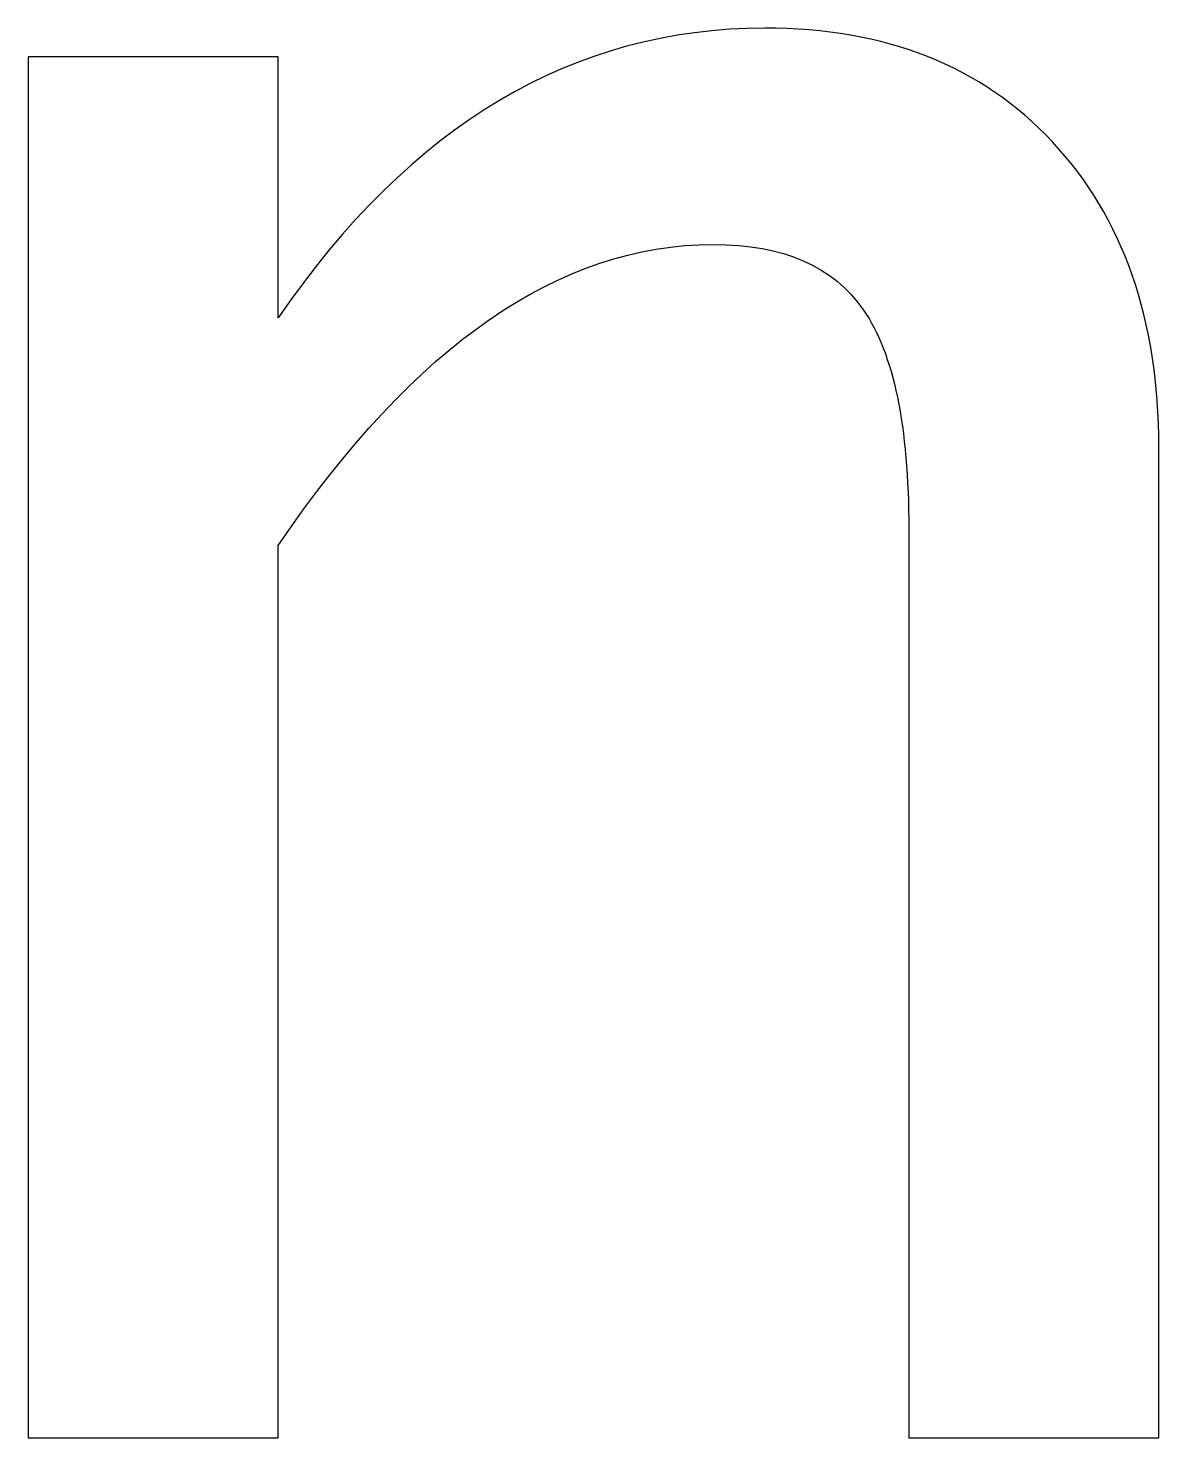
# Model space of a CAD drawing. Header units: centimetres. Extents: x -142 to 94, y -75 to 149.
# Drawn here: x -117.7794 to -117.6263, y 125.1283 to 125.3192 of the extents above; entities that cross this region are included whole.
import ezdxf

# ---------------------------------------------------------------- set-up
doc = ezdxf.new("R2010")
doc.units = ezdxf.units.CM
doc.header["$MEASUREMENT"] = 0
doc.layers.add('Layer 1', color=7, linetype='Continuous')

msp = doc.modelspace()

# ---------------------------------------------------------------- linework, layer by layer
at = {"layer": 'Layer 1'}
msp.add_open_spline([(-117.77936, 125.12834), (-117.77936, 125.12834), (-117.77936, 125.31531), (-117.77936, 125.31531), (-117.77936, 125.31531), (-117.77936, 125.31531), (-117.7455, 125.31531), (-117.7455, 125.31531), (-117.7455, 125.31531), (-117.7455, 125.31531), (-117.7455, 125.27998), (-117.7455, 125.27998), (-117.7455, 125.27998), (-117.72756, 125.30614), (-117.70557, 125.31919), (-117.67959, 125.31919), (-117.67959, 125.31919), (-117.66324, 125.31919), (-117.65025, 125.31408), (-117.64066, 125.30379), (-117.64066, 125.30379), (-117.63108, 125.29356), (-117.62626, 125.27974), (-117.62626, 125.26246), (-117.62626, 125.26246), (-117.62626, 125.26246), (-117.62626, 125.12834), (-117.62626, 125.12834), (-117.62626, 125.12834), (-117.62626, 125.12834), (-117.66012, 125.12834), (-117.66012, 125.12834), (-117.66012, 125.12834), (-117.66012, 125.12834), (-117.66012, 125.2514), (-117.66012, 125.2514), (-117.66012, 125.2514), (-117.66012, 125.26528), (-117.66218, 125.27516), (-117.66624, 125.28103), (-117.66624, 125.28103), (-117.67035, 125.28697), (-117.67712, 125.28991), (-117.68658, 125.28991), (-117.68658, 125.28991), (-117.7074, 125.28991), (-117.72703, 125.27633), (-117.7455, 125.24917), (-117.7455, 125.24917), (-117.7455, 125.24917), (-117.7455, 125.12834), (-117.7455, 125.12834), (-117.7455, 125.12834), (-117.7455, 125.12834), (-117.77936, 125.12834), (-117.77936, 125.12834)], degree=3, knots=[0, 0, 0, 0, 0.066667, 0.066667, 0.066667, 0.066667, 0.133333, 0.133333, 0.133333, 0.133333, 0.2, 0.2, 0.2, 0.2, 0.266667, 0.266667, 0.266667, 0.266667, 0.333333, 0.333333, 0.333333, 0.333333, 0.4, 0.4, 0.4, 0.4, 0.466667, 0.466667, 0.466667, 0.466667, 0.533333, 0.533333, 0.533333, 0.533333, 0.6, 0.6, 0.6, 0.6, 0.666667, 0.666667, 0.666667, 0.666667, 0.733333, 0.733333, 0.733333, 0.733333, 0.8, 0.8, 0.8, 0.8, 0.866667, 0.866667, 0.866667, 0.866667, 1, 1, 1, 1], dxfattribs=at)

doc.saveas('drawing.dxf')
